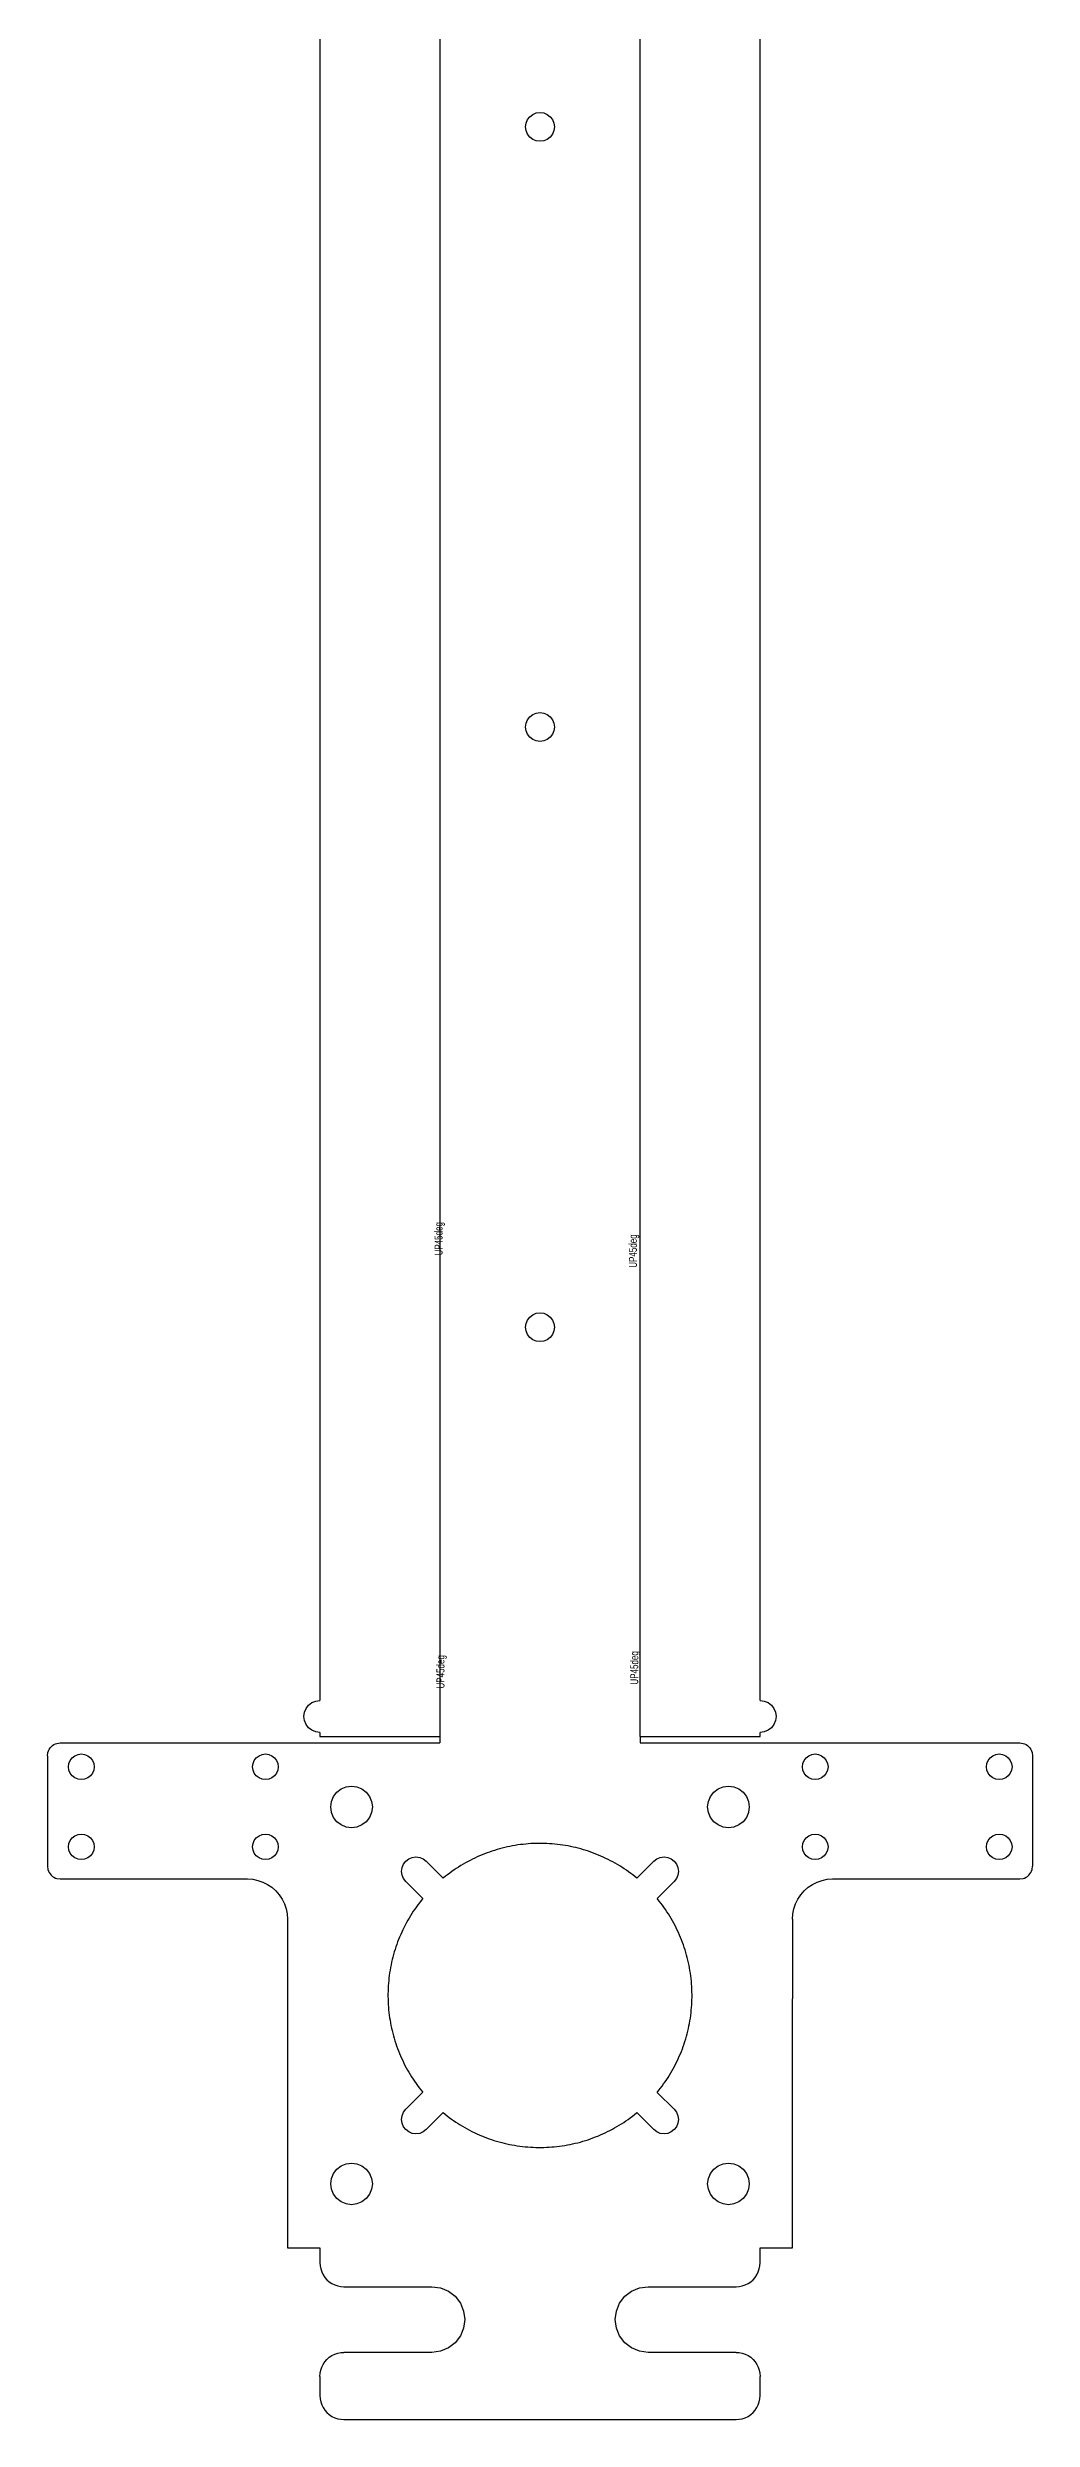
# Model space of a CAD drawing. Header units: millimetres. Extents: x -25 to 175, y 11 to 1197.
# Drawn here: x -18.1 to 105, y 11 to 307.4 of the extents above; entities that cross this region are included whole.
import ezdxf

# ---------------------------------------------------------------- set-up
doc = ezdxf.new("R2010")
doc.units = ezdxf.units.MM
doc.layers.add('LinearY', color=7, linetype='ByLayer')
doc.styles.get("Standard").update_dxf_attribs({"font": 'txt', "width": 0.75})

msp = doc.modelspace()

# ---------------------------------------------------------------- linework, layer by layer
at = {"layer": 'LinearY', "color": 2}
for p, q in [((31, 1050), (31, 96.36)), ((56, 96.36), (56, 1050))]:
    msp.add_line(p, q, dxfattribs=at)
at = {"layer": 'LinearY'}
for p, q in [((71, 100.86), (71, 1029.65)), ((16, 1028.08), (16, 111.81)), ((41.7, 297.5), (41.76, 297.97)), ((41.76, 297.03), (41.7, 297.5)), ((41.76, 297.97), (41.94, 298.4)), ((41.94, 296.6), (41.76, 297.03)), ((41.94, 298.4), (42.23, 298.77)), ((42.23, 296.23), (41.94, 296.6)), ((42.23, 298.77), (42.6, 299.06)), ((42.6, 299.06), (43.03, 299.24)), ((43.03, 299.24), (43.5, 299.3)), ((43.5, 299.3), (43.97, 299.24)), ((43.97, 299.24), (44.4, 299.06)), ((44.4, 299.06), (44.77, 298.77)), ((44.77, 298.77), (45.06, 298.4)), ((45.06, 296.6), (44.77, 296.23)), ((45.06, 298.4), (45.24, 297.97)), ((45.24, 297.03), (45.06, 296.6)), ((45.24, 297.97), (45.3, 297.5)), ((45.3, 297.5), (45.24, 297.03)), ((42.6, 295.94), (42.23, 296.23)), ((43.03, 295.76), (42.6, 295.94)), ((43.5, 295.7), (43.03, 295.76)), ((43.97, 295.76), (43.5, 295.7)), ((44.4, 295.94), (43.97, 295.76)), ((44.77, 296.23), (44.4, 295.94)), ((41.7, 222.5), (41.76, 222.97)), ((41.76, 222.03), (41.7, 222.5)), ((41.76, 222.97), (41.94, 223.4)), ((41.94, 223.4), (42.23, 223.77)), ((42.23, 223.77), (42.6, 224.06)), ((42.6, 224.06), (43.03, 224.24)), ((43.03, 224.24), (43.5, 224.3)), ((43.5, 224.3), (43.97, 224.24)), ((43.97, 224.24), (44.4, 224.06)), ((44.4, 224.06), (44.77, 223.77)), ((44.77, 223.77), (45.06, 223.4)), ((45.06, 223.4), (45.24, 222.97)), ((45.24, 222.97), (45.3, 222.5)), ((45.3, 222.5), (45.24, 222.03)), ((41.94, 221.6), (41.76, 222.03)), ((42.23, 221.23), (41.94, 221.6)), ((42.6, 220.94), (42.23, 221.23)), ((43.03, 220.76), (42.6, 220.94)), ((43.5, 220.7), (43.03, 220.76)), ((43.97, 220.76), (43.5, 220.7)), ((44.4, 220.94), (43.97, 220.76)), ((44.77, 221.23), (44.4, 220.94)), ((45.06, 221.6), (44.77, 221.23)), ((45.24, 222.03), (45.06, 221.6)), ((41.76, 147.97), (41.94, 148.4)), ((41.94, 148.4), (42.23, 148.77)), ((42.23, 148.77), (42.6, 149.06)), ((42.6, 149.06), (43.03, 149.24)), ((43.03, 149.24), (43.5, 149.3)), ((43.5, 149.3), (43.97, 149.24)), ((43.97, 149.24), (44.4, 149.06)), ((44.4, 149.06), (44.77, 148.77)), ((44.77, 148.77), (45.06, 148.4)), ((45.06, 148.4), (45.24, 147.97)), ((41.7, 147.5), (41.76, 147.97)), ((41.76, 147.03), (41.7, 147.5)), ((41.94, 146.6), (41.76, 147.03)), ((42.23, 146.23), (41.94, 146.6)), ((42.6, 145.94), (42.23, 146.23)), ((43.03, 145.76), (42.6, 145.94)), ((43.5, 145.7), (43.03, 145.76)), ((43.97, 145.76), (43.5, 145.7)), ((44.4, 145.94), (43.97, 145.76)), ((44.77, 146.23), (44.4, 145.94)), ((45.06, 146.6), (44.77, 146.23)), ((45.24, 147.03), (45.06, 146.6)), ((45.24, 147.97), (45.3, 147.5)), ((45.3, 147.5), (45.24, 147.03)), ((16, 111.81), (16, 100.86)), ((15, 100.59), (15.48, 100.79)), ((15.48, 100.79), (16, 100.86)), ((71, 100.86), (71.52, 100.79)), ((71.52, 100.79), (72, 100.59)), ((14, 98.86), (14.07, 99.38)), ((14.07, 98.34), (14, 98.86)), ((14.07, 99.38), (14.27, 99.86)), ((14.27, 97.86), (14.07, 98.34)), ((14.27, 99.86), (14.59, 100.28)), ((14.59, 97.45), (14.27, 97.86)), ((14.59, 100.28), (15, 100.59)), ((72, 100.59), (72.41, 100.28)), ((72.41, 100.28), (72.73, 99.86)), ((72.73, 97.86), (72.41, 97.45)), ((72.73, 99.86), (72.93, 99.38)), ((72.93, 98.34), (72.73, 97.86)), ((72.93, 99.38), (73, 98.86)), ((73, 98.86), (72.93, 98.34)), ((-17.84, 94.75), (-17.72, 94.92)), ((-17.72, 94.92), (-17.58, 95.08)), ((-17.58, 95.08), (-17.42, 95.22)), ((-17.42, 95.22), (-17.25, 95.34)), ((-17.25, 95.34), (-17.06, 95.43)), ((-17.06, 95.43), (-16.86, 95.5)), ((-16.86, 95.5), (-16.45, 95.55)), ((-16.45, 95.55), (31, 95.55)), ((15, 97.13), (14.59, 97.45)), ((15.48, 96.93), (15, 97.13)), ((16, 96.86), (15.48, 96.93)), ((16, 96.86), (16, 96.36)), ((16, 96.36), (31, 96.36)), ((31, 96.36), (31, 95.55)), ((56, 96.36), (71, 96.36)), ((56, 96.36), (56, 95.55)), ((56, 95.55), (103.45, 95.55)), ((71.52, 96.93), (71, 96.86)), ((71, 96.36), (71, 96.86)), ((72, 97.13), (71.52, 96.93)), ((72.41, 97.45), (72, 97.13)), ((103.45, 95.55), (103.86, 95.5)), ((103.86, 95.5), (104.06, 95.43)), ((104.06, 95.43), (104.25, 95.34)), ((104.25, 95.34), (104.42, 95.22)), ((104.42, 95.22), (104.58, 95.08)), ((104.58, 95.08), (104.72, 94.92)), ((104.72, 94.92), (104.84, 94.75)), ((-18.05, 93.95), (-18, 94.36)), ((-18.05, 93.95), (-18.05, 80.15)), ((-18, 94.36), (-17.93, 94.56)), ((-17.93, 94.56), (-17.84, 94.75)), ((-15.41, 92.57), (-15.36, 92.99)), ((-15.36, 92.16), (-15.41, 92.57)), ((-15.36, 92.99), (-15.2, 93.37)), ((-15.2, 91.77), (-15.36, 92.16)), ((-15.2, 93.37), (-14.95, 93.7)), ((-14.95, 93.7), (-14.61, 93.96)), ((-14.61, 93.96), (-14.23, 94.12)), ((-14.23, 94.12), (-13.81, 94.17)), ((-13.81, 94.17), (-13.4, 94.12)), ((-13.4, 94.12), (-13.01, 93.96)), ((-13.01, 93.96), (-12.68, 93.7)), ((-12.68, 93.7), (-12.43, 93.37)), ((-12.43, 93.37), (-12.27, 92.99)), ((-12.27, 92.16), (-12.43, 91.77)), ((-12.27, 92.99), (-12.21, 92.57)), ((-12.21, 92.57), (-12.27, 92.16)), ((7.59, 92.57), (7.64, 92.99)), ((7.64, 92.16), (7.59, 92.57)), ((7.64, 92.99), (7.8, 93.37)), ((7.8, 91.77), (7.64, 92.16)), ((7.8, 93.37), (8.05, 93.7)), ((8.05, 93.7), (8.39, 93.96)), ((8.39, 93.96), (8.77, 94.12)), ((8.77, 94.12), (9.19, 94.17)), ((9.19, 94.17), (9.6, 94.12)), ((9.6, 94.12), (9.99, 93.96)), ((9.99, 93.96), (10.32, 93.7)), ((10.32, 93.7), (10.57, 93.37)), ((10.57, 93.37), (10.73, 92.99)), ((10.73, 92.16), (10.57, 91.77)), ((10.73, 92.99), (10.79, 92.57)), ((10.79, 92.57), (10.73, 92.16)), ((76.29, 92.57), (76.34, 92.99)), ((76.34, 92.16), (76.29, 92.57)), ((76.34, 92.99), (76.5, 93.37)), ((76.5, 91.77), (76.34, 92.16)), ((76.5, 93.37), (76.75, 93.7)), ((76.75, 93.7), (77.09, 93.96)), ((77.09, 93.96), (77.47, 94.12)), ((77.47, 94.12), (77.89, 94.17)), ((77.89, 94.17), (78.3, 94.12)), ((78.3, 94.12), (78.69, 93.96)), ((78.69, 93.96), (79.02, 93.7)), ((79.02, 93.7), (79.27, 93.37)), ((79.27, 93.37), (79.43, 92.99)), ((79.43, 92.16), (79.27, 91.77)), ((79.43, 92.99), (79.49, 92.57)), ((79.49, 92.57), (79.43, 92.16)), ((99.29, 92.57), (99.34, 92.99)), ((99.34, 92.16), (99.29, 92.57)), ((99.34, 92.99), (99.5, 93.37)), ((99.5, 91.77), (99.34, 92.16)), ((99.5, 93.37), (99.75, 93.7)), ((99.75, 93.7), (100.09, 93.96)), ((100.09, 93.96), (100.47, 94.12)), ((100.47, 94.12), (100.89, 94.17)), ((100.89, 94.17), (101.3, 94.12)), ((101.3, 94.12), (101.69, 93.96)), ((101.69, 93.96), (102.02, 93.7)), ((102.02, 93.7), (102.27, 93.37)), ((102.27, 93.37), (102.43, 92.99)), ((102.43, 92.16), (102.27, 91.77)), ((102.43, 92.99), (102.49, 92.57)), ((102.49, 92.57), (102.43, 92.16)), ((104.84, 94.75), (104.93, 94.56)), ((104.93, 94.56), (105, 94.36)), ((105, 94.36), (105.05, 93.95)), ((105.05, 93.95), (105.05, 80.15)), ((-14.95, 91.44), (-15.2, 91.77)), ((-14.61, 91.19), (-14.95, 91.44)), ((-14.23, 91.03), (-14.61, 91.19)), ((-13.81, 90.97), (-14.23, 91.03)), ((-13.4, 91.03), (-13.81, 90.97)), ((-13.01, 91.19), (-13.4, 91.03)), ((-12.68, 91.44), (-13.01, 91.19)), ((-12.43, 91.77), (-12.68, 91.44)), ((8.05, 91.44), (7.8, 91.77)), ((8.39, 91.19), (8.05, 91.44)), ((8.77, 91.03), (8.39, 91.19)), ((9.19, 90.97), (8.77, 91.03)), ((9.6, 91.03), (9.19, 90.97)), ((9.99, 91.19), (9.6, 91.03)), ((10.32, 91.44), (9.99, 91.19)), ((10.57, 91.77), (10.32, 91.44)), ((17.7, 88.85), (18.11, 89.39)), ((18.11, 89.39), (18.65, 89.8)), ((18.65, 89.8), (19.28, 90.06)), ((19.28, 90.06), (19.95, 90.15)), ((19.95, 90.15), (20.62, 90.06)), ((20.62, 90.06), (21.25, 89.8)), ((21.25, 89.8), (21.79, 89.39)), ((21.79, 89.39), (22.2, 88.85)), ((64.8, 88.85), (65.21, 89.39)), ((65.21, 89.39), (65.75, 89.8)), ((65.75, 89.8), (66.38, 90.06)), ((66.38, 90.06), (67.05, 90.15)), ((67.05, 90.15), (67.72, 90.06)), ((67.72, 90.06), (68.35, 89.8)), ((68.35, 89.8), (68.89, 89.39)), ((68.89, 89.39), (69.3, 88.85)), ((76.75, 91.44), (76.5, 91.77)), ((77.09, 91.19), (76.75, 91.44)), ((77.47, 91.03), (77.09, 91.19)), ((77.89, 90.97), (77.47, 91.03)), ((78.3, 91.03), (77.89, 90.97)), ((78.69, 91.19), (78.3, 91.03)), ((79.02, 91.44), (78.69, 91.19)), ((79.27, 91.77), (79.02, 91.44)), ((99.75, 91.44), (99.5, 91.77)), ((100.09, 91.19), (99.75, 91.44)), ((100.47, 91.03), (100.09, 91.19)), ((100.89, 90.97), (100.47, 91.03)), ((101.3, 91.03), (100.89, 90.97)), ((101.69, 91.19), (101.3, 91.03)), ((102.02, 91.44), (101.69, 91.19)), ((102.27, 91.77), (102.02, 91.44)), ((17.35, 87.55), (17.44, 88.22)), ((17.44, 86.88), (17.35, 87.55)), ((17.44, 88.22), (17.7, 88.85)), ((17.7, 86.25), (17.44, 86.88)), ((18.11, 85.71), (17.7, 86.25)), ((22.2, 86.25), (21.79, 85.71)), ((22.2, 88.85), (22.46, 88.22)), ((22.46, 86.88), (22.2, 86.25)), ((22.46, 88.22), (22.55, 87.55)), ((22.55, 87.55), (22.46, 86.88)), ((64.45, 87.55), (64.54, 88.22)), ((64.54, 86.88), (64.45, 87.55)), ((64.54, 88.22), (64.8, 88.85)), ((64.8, 86.25), (64.54, 86.88)), ((65.21, 85.71), (64.8, 86.25)), ((69.3, 86.25), (68.89, 85.71)), ((69.3, 88.85), (69.56, 88.22)), ((69.56, 86.88), (69.3, 86.25)), ((69.56, 88.22), (69.65, 87.55)), ((69.65, 87.55), (69.56, 86.88)), ((-15.36, 82.99), (-15.2, 83.37)), ((-15.2, 83.37), (-14.95, 83.7)), ((-14.95, 83.7), (-14.61, 83.96)), ((-14.61, 83.96), (-14.23, 84.12)), ((-14.23, 84.12), (-13.81, 84.17)), ((-13.81, 84.17), (-13.4, 84.12)), ((-13.4, 84.12), (-13.01, 83.96)), ((-13.01, 83.96), (-12.68, 83.7)), ((-12.68, 83.7), (-12.43, 83.37)), ((-12.43, 83.37), (-12.27, 82.99)), ((7.64, 82.99), (7.8, 83.37)), ((7.8, 83.37), (8.05, 83.7)), ((8.05, 83.7), (8.39, 83.96)), ((8.39, 83.96), (8.77, 84.12)), ((8.77, 84.12), (9.19, 84.17)), ((9.19, 84.17), (9.6, 84.12)), ((9.6, 84.12), (9.99, 83.96)), ((9.99, 83.96), (10.32, 83.7)), ((10.32, 83.7), (10.57, 83.37)), ((10.57, 83.37), (10.73, 82.99)), ((18.65, 85.3), (18.11, 85.71)), ((19.28, 85.04), (18.65, 85.3)), ((19.95, 84.95), (19.28, 85.04)), ((20.62, 85.04), (19.95, 84.95)), ((21.25, 85.3), (20.62, 85.04)), ((21.79, 85.71), (21.25, 85.3)), ((43.37, 83), (43.04, 82.99)), ((43.7, 83), (43.37, 83)), ((65.75, 85.3), (65.21, 85.71)), ((66.38, 85.04), (65.75, 85.3)), ((67.05, 84.95), (66.38, 85.04)), ((67.72, 85.04), (67.05, 84.95)), ((68.35, 85.3), (67.72, 85.04)), ((68.89, 85.71), (68.35, 85.3)), ((76.34, 82.99), (76.5, 83.37)), ((76.5, 83.37), (76.75, 83.7)), ((76.75, 83.7), (77.09, 83.96)), ((77.09, 83.96), (77.47, 84.12)), ((77.47, 84.12), (77.89, 84.17)), ((77.89, 84.17), (78.3, 84.12)), ((78.3, 84.12), (78.69, 83.96)), ((78.69, 83.96), (79.02, 83.7)), ((79.02, 83.7), (79.27, 83.37)), ((79.27, 83.37), (79.43, 82.99)), ((99.34, 82.99), (99.5, 83.37)), ((99.5, 83.37), (99.75, 83.7)), ((99.75, 83.7), (100.09, 83.96)), ((100.09, 83.96), (100.47, 84.12)), ((100.47, 84.12), (100.89, 84.17)), ((100.89, 84.17), (101.3, 84.12)), ((101.3, 84.12), (101.69, 83.96)), ((101.69, 83.96), (102.02, 83.7)), ((102.02, 83.7), (102.27, 83.37)), ((102.27, 83.37), (102.43, 82.99)), ((-18.05, 80.15), (-18, 79.74)), ((-15.41, 82.57), (-15.36, 82.99)), ((-15.36, 82.16), (-15.41, 82.57)), ((-15.2, 81.77), (-15.36, 82.16)), ((-14.95, 81.44), (-15.2, 81.77)), ((-14.61, 81.19), (-14.95, 81.44)), ((-14.23, 81.03), (-14.61, 81.19)), ((-13.81, 80.97), (-14.23, 81.03)), ((-13.4, 81.03), (-13.81, 80.97)), ((-13.01, 81.19), (-13.4, 81.03)), ((-12.68, 81.44), (-13.01, 81.19)), ((-12.43, 81.77), (-12.68, 81.44)), ((-12.27, 82.16), (-12.43, 81.77)), ((-12.27, 82.99), (-12.21, 82.57)), ((-12.21, 82.57), (-12.27, 82.16)), ((7.59, 82.57), (7.64, 82.99)), ((7.64, 82.16), (7.59, 82.57)), ((7.8, 81.77), (7.64, 82.16)), ((8.05, 81.44), (7.8, 81.77)), ((8.39, 81.19), (8.05, 81.44)), ((8.77, 81.03), (8.39, 81.19)), ((9.19, 80.97), (8.77, 81.03)), ((9.6, 81.03), (9.19, 80.97)), ((9.99, 81.19), (9.6, 81.03)), ((10.32, 81.44), (9.99, 81.19)), ((10.57, 81.77), (10.32, 81.44)), ((10.73, 82.16), (10.57, 81.77)), ((10.73, 82.99), (10.79, 82.57)), ((10.79, 82.57), (10.73, 82.16)), ((26.26, 79.97), (26.44, 80.4)), ((26.44, 80.4), (26.73, 80.77)), ((26.73, 80.77), (27.1, 81.06)), ((27.1, 81.06), (27.53, 81.24)), ((27.53, 81.24), (28, 81.3)), ((28, 81.3), (28.47, 81.24)), ((28.47, 81.24), (28.9, 81.06)), ((28.9, 81.06), (29.27, 80.77)), ((29.27, 80.77), (31.4, 78.65)), ((33.32, 80.04), (33.04, 79.86)), ((33.6, 80.22), (33.32, 80.04)), ((33.89, 80.39), (33.6, 80.22)), ((34.17, 80.55), (33.89, 80.39)), ((34.46, 80.71), (34.17, 80.55)), ((34.76, 80.87), (34.46, 80.71)), ((35.05, 81.02), (34.76, 80.87)), ((35.35, 81.16), (35.05, 81.02)), ((35.65, 81.3), (35.35, 81.16)), ((35.95, 81.44), (35.65, 81.3)), ((36.26, 81.57), (35.95, 81.44)), ((36.57, 81.69), (36.26, 81.57)), ((36.88, 81.81), (36.57, 81.69)), ((37.19, 81.92), (36.88, 81.81)), ((37.5, 82.03), (37.19, 81.92)), ((37.82, 82.13), (37.5, 82.03)), ((38.14, 82.23), (37.82, 82.13)), ((38.45, 82.32), (38.14, 82.23)), ((38.78, 82.4), (38.45, 82.32)), ((39.1, 82.48), (38.78, 82.4)), ((39.42, 82.56), (39.1, 82.48)), ((39.74, 82.63), (39.42, 82.56)), ((40.07, 82.69), (39.74, 82.63)), ((40.4, 82.74), (40.07, 82.69)), ((40.72, 82.8), (40.4, 82.74)), ((41.05, 82.84), (40.72, 82.8)), ((41.38, 82.88), (41.05, 82.84)), ((41.71, 82.92), (41.38, 82.88)), ((42.04, 82.94), (41.71, 82.92)), ((42.37, 82.97), (42.04, 82.94)), ((42.7, 82.98), (42.37, 82.97)), ((43.04, 82.99), (42.7, 82.98)), ((44.03, 82.99), (43.7, 83)), ((44.36, 82.98), (44.03, 82.99)), ((44.69, 82.96), (44.36, 82.98)), ((45.02, 82.94), (44.69, 82.96)), ((45.35, 82.91), (45.02, 82.94)), ((45.68, 82.87), (45.35, 82.91)), ((46.01, 82.83), (45.68, 82.87)), ((46.34, 82.79), (46.01, 82.83)), ((46.67, 82.73), (46.34, 82.79)), ((47, 82.68), (46.67, 82.73)), ((47.32, 82.61), (47, 82.68)), ((47.65, 82.54), (47.32, 82.61)), ((47.97, 82.47), (47.65, 82.54)), ((48.29, 82.39), (47.97, 82.47)), ((48.61, 82.3), (48.29, 82.39)), ((48.93, 82.21), (48.61, 82.3)), ((49.25, 82.11), (48.93, 82.21)), ((49.56, 82.01), (49.25, 82.11)), ((49.87, 81.9), (49.56, 82.01)), ((50.19, 81.79), (49.87, 81.9)), ((50.49, 81.67), (50.19, 81.79)), ((50.8, 81.54), (50.49, 81.67)), ((51.11, 81.41), (50.8, 81.54)), ((51.41, 81.28), (51.11, 81.41)), ((51.71, 81.13), (51.41, 81.28)), ((52.01, 80.99), (51.71, 81.13)), ((52.3, 80.84), (52.01, 80.99)), ((52.6, 80.68), (52.3, 80.84)), ((52.89, 80.52), (52.6, 80.68)), ((53.17, 80.35), (52.89, 80.52)), ((53.46, 80.18), (53.17, 80.35)), ((53.74, 80.01), (53.46, 80.18)), ((57.73, 80.77), (55.61, 78.64)), ((57.73, 80.77), (58.1, 81.06)), ((58.1, 81.06), (58.53, 81.24)), ((58.53, 81.24), (59, 81.3)), ((59, 81.3), (59.47, 81.24)), ((59.47, 81.24), (59.9, 81.06)), ((59.9, 81.06), (60.27, 80.77)), ((60.27, 80.77), (60.56, 80.4)), ((60.56, 80.4), (60.74, 79.97)), ((76.29, 82.57), (76.34, 82.99)), ((76.34, 82.16), (76.29, 82.57)), ((76.5, 81.77), (76.34, 82.16)), ((76.75, 81.44), (76.5, 81.77)), ((77.09, 81.19), (76.75, 81.44)), ((77.47, 81.03), (77.09, 81.19)), ((77.89, 80.97), (77.47, 81.03)), ((78.3, 81.03), (77.89, 80.97)), ((78.69, 81.19), (78.3, 81.03)), ((79.02, 81.44), (78.69, 81.19)), ((79.27, 81.77), (79.02, 81.44)), ((79.43, 82.16), (79.27, 81.77)), ((79.43, 82.99), (79.49, 82.57)), ((79.49, 82.57), (79.43, 82.16)), ((99.29, 82.57), (99.34, 82.99)), ((99.34, 82.16), (99.29, 82.57)), ((99.5, 81.77), (99.34, 82.16)), ((99.75, 81.44), (99.5, 81.77)), ((100.09, 81.19), (99.75, 81.44)), ((100.47, 81.03), (100.09, 81.19)), ((100.89, 80.97), (100.47, 81.03)), ((101.3, 81.03), (100.89, 80.97)), ((101.69, 81.19), (101.3, 81.03)), ((102.02, 81.44), (101.69, 81.19)), ((102.27, 81.77), (102.02, 81.44)), ((102.43, 82.16), (102.27, 81.77)), ((102.43, 82.99), (102.49, 82.57)), ((102.49, 82.57), (102.43, 82.16)), ((105, 79.74), (105.05, 80.15)), ((-18, 79.74), (-17.93, 79.54)), ((-17.93, 79.54), (-17.84, 79.35)), ((-17.84, 79.35), (-17.72, 79.18)), ((-17.72, 79.18), (-17.58, 79.02)), ((-17.58, 79.02), (-17.42, 78.88)), ((-17.42, 78.88), (-17.25, 78.76)), ((-17.25, 78.76), (-17.06, 78.67)), ((-17.06, 78.67), (-16.86, 78.6)), ((-16.86, 78.6), (-16.45, 78.55)), ((-16.45, 78.55), (6.95, 78.55)), ((6.95, 78.55), (7.6, 78.51)), ((7.6, 78.51), (8.24, 78.38)), ((8.24, 78.38), (8.86, 78.17)), ((8.86, 78.17), (9.45, 77.88)), ((9.45, 77.88), (9.99, 77.52)), ((9.99, 77.52), (10.49, 77.09)), ((10.49, 77.09), (10.92, 76.59)), ((26.2, 79.5), (26.26, 79.97)), ((26.26, 79.03), (26.2, 79.5)), ((26.44, 78.6), (26.26, 79.03)), ((26.73, 78.23), (26.44, 78.6)), ((28.86, 76.11), (26.73, 78.23)), ((31.44, 78.68), (31.4, 78.65)), ((31.7, 78.89), (31.44, 78.68)), ((31.96, 79.09), (31.7, 78.89)), ((32.23, 79.29), (31.96, 79.09)), ((32.49, 79.49), (32.23, 79.29)), ((32.77, 79.68), (32.49, 79.49)), ((33.04, 79.86), (32.77, 79.68)), ((54.01, 79.83), (53.74, 80.01)), ((54.29, 79.64), (54.01, 79.83)), ((54.56, 79.45), (54.29, 79.64)), ((54.83, 79.25), (54.56, 79.45)), ((55.09, 79.05), (54.83, 79.25)), ((55.35, 78.85), (55.09, 79.05)), ((55.61, 78.64), (55.35, 78.85)), ((58.15, 76.1), (60.27, 78.23)), ((60.56, 78.6), (60.27, 78.23)), ((60.74, 79.03), (60.56, 78.6)), ((60.74, 79.97), (60.8, 79.5)), ((60.8, 79.5), (60.74, 79.03)), ((76.08, 76.59), (76.51, 77.09)), ((76.51, 77.09), (77.01, 77.52)), ((77.01, 77.52), (77.55, 77.88)), ((77.55, 77.88), (78.14, 78.17)), ((78.14, 78.17), (78.76, 78.38)), ((78.76, 78.38), (79.4, 78.51)), ((79.4, 78.51), (80.05, 78.55)), ((80.05, 78.55), (103.45, 78.55)), ((103.45, 78.55), (103.86, 78.6)), ((103.86, 78.6), (104.06, 78.67)), ((104.06, 78.67), (104.25, 78.76)), ((104.25, 78.76), (104.42, 78.88)), ((104.42, 78.88), (104.58, 79.02)), ((104.58, 79.02), (104.72, 79.18)), ((104.72, 79.18), (104.84, 79.35)), ((104.84, 79.35), (104.93, 79.54)), ((104.93, 79.54), (105, 79.74)), ((10.92, 76.59), (11.28, 76.05)), ((11.28, 76.05), (11.57, 75.46)), ((11.57, 75.46), (11.78, 74.84)), ((11.78, 74.84), (11.91, 74.2)), ((11.91, 74.2), (11.95, 73.55)), ((27.49, 74.24), (27.32, 73.96)), ((27.67, 74.51), (27.49, 74.24)), ((27.86, 74.79), (27.67, 74.51)), ((28.05, 75.06), (27.86, 74.79)), ((28.25, 75.33), (28.05, 75.06)), ((28.45, 75.59), (28.25, 75.33)), ((28.65, 75.85), (28.45, 75.59)), ((28.86, 76.11), (28.65, 75.85)), ((58.18, 76.06), (58.15, 76.1)), ((58.39, 75.8), (58.18, 76.06)), ((58.59, 75.54), (58.39, 75.8)), ((58.79, 75.27), (58.59, 75.54)), ((58.99, 75.01), (58.79, 75.27)), ((59.18, 74.73), (58.99, 75.01)), ((59.36, 74.46), (59.18, 74.73)), ((59.54, 74.18), (59.36, 74.46)), ((59.72, 73.9), (59.54, 74.18)), ((75.05, 73.55), (75.09, 74.2)), ((75.09, 74.2), (75.22, 74.84)), ((75.22, 74.84), (75.43, 75.46)), ((75.43, 75.46), (75.72, 76.05)), ((75.72, 76.05), (76.08, 76.59)), ((11.95, 73.55), (11.95, 32.45)), ((25.96, 71.3), (25.83, 70.99)), ((26.09, 71.61), (25.96, 71.3)), ((26.22, 71.91), (26.09, 71.61)), ((26.37, 72.21), (26.22, 71.91)), ((26.51, 72.51), (26.37, 72.21)), ((26.66, 72.8), (26.51, 72.51)), ((26.82, 73.1), (26.66, 72.8)), ((26.98, 73.39), (26.82, 73.1)), ((27.15, 73.67), (26.98, 73.39)), ((27.32, 73.96), (27.15, 73.67)), ((59.89, 73.61), (59.72, 73.9)), ((60.05, 73.33), (59.89, 73.61)), ((60.21, 73.04), (60.05, 73.33)), ((60.37, 72.74), (60.21, 73.04)), ((60.52, 72.45), (60.37, 72.74)), ((60.66, 72.15), (60.52, 72.45)), ((60.8, 71.85), (60.66, 72.15)), ((60.94, 71.55), (60.8, 71.85)), ((61.07, 71.24), (60.94, 71.55)), ((61.19, 70.93), (61.07, 71.24)), ((75.05, 73.55), (75.05, 63.56)), ((25.03, 68.47), (24.96, 68.15)), ((25.11, 68.79), (25.03, 68.47)), ((25.2, 69.11), (25.11, 68.79)), ((25.29, 69.43), (25.2, 69.11)), ((25.39, 69.75), (25.29, 69.43)), ((25.49, 70.06), (25.39, 69.75)), ((25.6, 70.37), (25.49, 70.06)), ((25.71, 70.69), (25.6, 70.37)), ((25.83, 70.99), (25.71, 70.69)), ((61.31, 70.62), (61.19, 70.93)), ((61.42, 70.31), (61.31, 70.62)), ((61.53, 70), (61.42, 70.31)), ((61.63, 69.68), (61.53, 70)), ((61.73, 69.36), (61.63, 69.68)), ((61.82, 69.05), (61.73, 69.36)), ((61.9, 68.72), (61.82, 69.05)), ((61.98, 68.4), (61.9, 68.72)), ((62.06, 68.08), (61.98, 68.4)), ((24.56, 65.52), (24.54, 65.19)), ((24.59, 65.85), (24.56, 65.52)), ((24.63, 66.18), (24.59, 65.85)), ((24.67, 66.51), (24.63, 66.18)), ((24.71, 66.84), (24.67, 66.51)), ((24.77, 67.17), (24.71, 66.84)), ((24.82, 67.5), (24.77, 67.17)), ((24.89, 67.82), (24.82, 67.5)), ((24.96, 68.15), (24.89, 67.82)), ((62.13, 67.76), (62.06, 68.08)), ((62.19, 67.43), (62.13, 67.76)), ((62.24, 67.1), (62.19, 67.43)), ((62.3, 66.78), (62.24, 67.1)), ((62.34, 66.45), (62.3, 66.78)), ((62.38, 66.12), (62.34, 66.45)), ((62.42, 65.79), (62.38, 66.12)), ((62.44, 65.46), (62.42, 65.79)), ((62.47, 65.13), (62.44, 65.46)), ((24.51, 64.53), (24.5, 64.2)), ((24.5, 64.2), (24.5, 63.87)), ((24.5, 63.87), (24.51, 63.54)), ((24.52, 64.86), (24.51, 64.53)), ((24.51, 63.54), (24.52, 63.2)), ((24.54, 65.19), (24.52, 64.86)), ((24.52, 63.2), (24.53, 62.87)), ((24.53, 62.87), (24.56, 62.54)), ((24.56, 62.54), (24.58, 62.21)), ((62.41, 62.15), (62.44, 62.48)), ((62.44, 62.48), (62.46, 62.81)), ((62.46, 62.81), (62.48, 63.14)), ((62.48, 64.8), (62.47, 65.13)), ((62.49, 64.46), (62.48, 64.8)), ((62.48, 63.14), (62.49, 63.47)), ((62.5, 64.13), (62.49, 64.46)), ((62.49, 63.47), (62.5, 63.8)), ((62.5, 63.8), (62.5, 64.13)), ((75.05, 32.45), (75.05, 63.56)), ((24.58, 62.21), (24.62, 61.88)), ((24.62, 61.88), (24.66, 61.55)), ((24.66, 61.55), (24.7, 61.22)), ((24.7, 61.22), (24.76, 60.9)), ((24.76, 60.9), (24.81, 60.57)), ((24.81, 60.57), (24.87, 60.24)), ((24.87, 60.24), (24.94, 59.92)), ((24.94, 59.92), (25.02, 59.6)), ((25.02, 59.6), (25.1, 59.28)), ((61.89, 59.21), (61.97, 59.53)), ((61.97, 59.53), (62.04, 59.85)), ((62.04, 59.85), (62.11, 60.18)), ((62.11, 60.18), (62.18, 60.5)), ((62.18, 60.5), (62.23, 60.83)), ((62.23, 60.83), (62.29, 61.16)), ((62.29, 61.16), (62.33, 61.49)), ((62.33, 61.49), (62.37, 61.82)), ((62.37, 61.82), (62.41, 62.15)), ((25.1, 59.28), (25.18, 58.95)), ((25.18, 58.95), (25.27, 58.64)), ((25.27, 58.64), (25.37, 58.32)), ((25.37, 58.32), (25.47, 58)), ((25.47, 58), (25.58, 57.69)), ((25.58, 57.69), (25.69, 57.38)), ((25.69, 57.38), (25.81, 57.07)), ((25.81, 57.07), (25.93, 56.76)), ((25.93, 56.76), (26.06, 56.45)), ((26.06, 56.45), (26.2, 56.15)), ((60.78, 56.09), (60.91, 56.39)), ((60.91, 56.39), (61.04, 56.7)), ((61.04, 56.7), (61.17, 57.01)), ((61.17, 57.01), (61.29, 57.31)), ((61.29, 57.31), (61.4, 57.63)), ((61.4, 57.63), (61.51, 57.94)), ((61.51, 57.94), (61.61, 58.25)), ((61.61, 58.25), (61.71, 58.57)), ((61.71, 58.57), (61.8, 58.89)), ((61.8, 58.89), (61.89, 59.21)), ((26.2, 56.15), (26.34, 55.85)), ((26.34, 55.85), (26.48, 55.55)), ((26.48, 55.55), (26.63, 55.26)), ((26.63, 55.26), (26.79, 54.96)), ((26.79, 54.96), (26.95, 54.67)), ((26.95, 54.67), (27.11, 54.39)), ((27.11, 54.39), (27.28, 54.1)), ((27.28, 54.1), (27.46, 53.82)), ((27.46, 53.82), (27.64, 53.54)), ((27.64, 53.54), (27.82, 53.27)), ((59.14, 53.21), (59.33, 53.49)), ((59.33, 53.49), (59.51, 53.76)), ((59.51, 53.76), (59.68, 54.04)), ((59.68, 54.04), (59.85, 54.33)), ((59.85, 54.33), (60.02, 54.61)), ((60.02, 54.61), (60.18, 54.9)), ((60.18, 54.9), (60.34, 55.2)), ((60.34, 55.2), (60.49, 55.49)), ((60.49, 55.49), (60.63, 55.79)), ((60.63, 55.79), (60.78, 56.09)), ((28.85, 51.9), (26.73, 49.77)), ((27.82, 53.27), (28.01, 52.99)), ((28.01, 52.99), (28.21, 52.73)), ((28.21, 52.73), (28.41, 52.46)), ((28.41, 52.46), (28.61, 52.2)), ((28.61, 52.2), (28.82, 51.94)), ((28.82, 51.94), (28.85, 51.9)), ((58.14, 51.89), (58.35, 52.15)), ((58.14, 51.89), (60.27, 49.77)), ((58.35, 52.15), (58.55, 52.41)), ((58.55, 52.41), (58.75, 52.67)), ((58.75, 52.67), (58.95, 52.94)), ((58.95, 52.94), (59.14, 53.21)), ((26.2, 48.5), (26.26, 48.97)), ((26.26, 48.03), (26.2, 48.5)), ((26.26, 48.97), (26.44, 49.4)), ((26.44, 47.6), (26.26, 48.03)), ((26.44, 49.4), (26.73, 49.77)), ((26.73, 47.23), (26.44, 47.6)), ((29.27, 47.23), (31.39, 49.36)), ((31.39, 49.36), (31.65, 49.15)), ((31.65, 49.15), (31.91, 48.95)), ((31.91, 48.95), (32.17, 48.75)), ((32.17, 48.75), (32.44, 48.55)), ((32.44, 48.55), (32.71, 48.36)), ((32.71, 48.36), (32.99, 48.17)), ((32.99, 48.17), (33.26, 47.99)), ((33.26, 47.99), (33.54, 47.82)), ((33.54, 47.82), (33.83, 47.65)), ((33.83, 47.65), (34.11, 47.48)), ((34.11, 47.48), (34.4, 47.32)), ((52.54, 47.29), (52.83, 47.45)), ((52.83, 47.45), (53.11, 47.61)), ((53.11, 47.61), (53.4, 47.78)), ((53.4, 47.78), (53.68, 47.96)), ((53.68, 47.96), (53.96, 48.14)), ((53.96, 48.14), (54.23, 48.32)), ((54.23, 48.32), (54.51, 48.51)), ((54.51, 48.51), (54.77, 48.71)), ((54.77, 48.71), (55.04, 48.91)), ((55.04, 48.91), (55.3, 49.11)), ((55.3, 49.11), (55.56, 49.32)), ((55.56, 49.32), (55.6, 49.35)), ((57.73, 47.23), (55.6, 49.35)), ((60.27, 49.77), (60.56, 49.4)), ((60.56, 47.6), (60.27, 47.23)), ((60.56, 49.4), (60.74, 48.97)), ((60.74, 48.03), (60.56, 47.6)), ((60.74, 48.97), (60.8, 48.5)), ((60.8, 48.5), (60.74, 48.03)), ((27.1, 46.94), (26.73, 47.23)), ((27.53, 46.76), (27.1, 46.94)), ((28, 46.7), (27.53, 46.76)), ((28.47, 46.76), (28, 46.7)), ((28.9, 46.94), (28.47, 46.76)), ((29.27, 47.23), (28.9, 46.94)), ((34.4, 47.32), (34.7, 47.16)), ((34.7, 47.16), (34.99, 47.01)), ((34.99, 47.01), (35.29, 46.87)), ((35.29, 46.87), (35.59, 46.72)), ((35.59, 46.72), (35.89, 46.59)), ((35.89, 46.59), (36.2, 46.46)), ((36.2, 46.46), (36.51, 46.33)), ((36.51, 46.33), (36.81, 46.21)), ((36.81, 46.21), (37.13, 46.1)), ((37.13, 46.1), (37.44, 45.99)), ((37.44, 45.99), (37.75, 45.89)), ((37.75, 45.89), (38.07, 45.79)), ((38.07, 45.79), (38.39, 45.7)), ((38.39, 45.7), (38.71, 45.61)), ((38.71, 45.61), (39.03, 45.53)), ((39.03, 45.53), (39.35, 45.46)), ((39.35, 45.46), (39.68, 45.39)), ((39.68, 45.39), (40, 45.32)), ((40, 45.32), (40.33, 45.27)), ((40.33, 45.27), (40.66, 45.21)), ((40.66, 45.21), (40.99, 45.17)), ((40.99, 45.17), (41.32, 45.13)), ((41.32, 45.13), (41.65, 45.09)), ((41.65, 45.09), (41.98, 45.06)), ((41.98, 45.06), (42.31, 45.04)), ((42.31, 45.04), (42.64, 45.02)), ((42.64, 45.02), (42.97, 45.01)), ((42.97, 45.01), (43.3, 45)), ((43.3, 45), (43.63, 45)), ((43.63, 45), (43.96, 45.01)), ((43.96, 45.01), (44.3, 45.02)), ((44.3, 45.02), (44.63, 45.03)), ((44.63, 45.03), (44.96, 45.06)), ((44.96, 45.06), (45.29, 45.08)), ((45.29, 45.08), (45.62, 45.12)), ((45.62, 45.12), (45.95, 45.16)), ((45.95, 45.16), (46.28, 45.2)), ((46.28, 45.2), (46.6, 45.26)), ((46.6, 45.26), (46.93, 45.31)), ((46.93, 45.31), (47.26, 45.37)), ((47.26, 45.37), (47.58, 45.44)), ((47.58, 45.44), (47.9, 45.52)), ((47.9, 45.52), (48.22, 45.6)), ((48.22, 45.6), (48.55, 45.68)), ((48.55, 45.68), (48.86, 45.77)), ((48.86, 45.77), (49.18, 45.87)), ((49.18, 45.87), (49.5, 45.97)), ((49.5, 45.97), (49.81, 46.08)), ((49.81, 46.08), (50.12, 46.19)), ((50.12, 46.19), (50.43, 46.31)), ((50.43, 46.31), (50.74, 46.43)), ((50.74, 46.43), (51.05, 46.56)), ((51.05, 46.56), (51.35, 46.7)), ((51.35, 46.7), (51.65, 46.84)), ((51.65, 46.84), (51.95, 46.98)), ((51.95, 46.98), (52.24, 47.13)), ((52.24, 47.13), (52.54, 47.29)), ((58.1, 46.94), (57.73, 47.23)), ((58.53, 46.76), (58.1, 46.94)), ((59, 46.7), (58.53, 46.76)), ((59.47, 46.76), (59, 46.7)), ((59.9, 46.94), (59.47, 46.76)), ((60.27, 47.23), (59.9, 46.94)), ((17.44, 41.12), (17.7, 41.75)), ((17.7, 41.75), (18.11, 42.29)), ((18.11, 42.29), (18.65, 42.7)), ((18.65, 42.7), (19.28, 42.96)), ((19.28, 42.96), (19.95, 43.05)), ((19.95, 43.05), (20.62, 42.96)), ((20.62, 42.96), (21.25, 42.7)), ((21.25, 42.7), (21.79, 42.29)), ((21.79, 42.29), (22.2, 41.75)), ((22.2, 41.75), (22.46, 41.12)), ((64.54, 41.12), (64.8, 41.75)), ((64.8, 41.75), (65.21, 42.29)), ((65.21, 42.29), (65.75, 42.7)), ((65.75, 42.7), (66.38, 42.96)), ((66.38, 42.96), (67.05, 43.05)), ((67.05, 43.05), (67.72, 42.96)), ((67.72, 42.96), (68.35, 42.7)), ((68.35, 42.7), (68.89, 42.29)), ((68.89, 42.29), (69.3, 41.75)), ((69.3, 41.75), (69.56, 41.12)), ((17.35, 40.45), (17.44, 41.12)), ((17.44, 39.78), (17.35, 40.45)), ((17.7, 39.15), (17.44, 39.78)), ((18.11, 38.61), (17.7, 39.15)), ((18.65, 38.2), (18.11, 38.61)), ((21.79, 38.61), (21.25, 38.2)), ((22.2, 39.15), (21.79, 38.61)), ((22.46, 39.78), (22.2, 39.15)), ((22.46, 41.12), (22.55, 40.45)), ((22.55, 40.45), (22.46, 39.78)), ((64.45, 40.45), (64.54, 41.12)), ((64.54, 39.78), (64.45, 40.45)), ((64.8, 39.15), (64.54, 39.78)), ((65.21, 38.61), (64.8, 39.15)), ((65.75, 38.2), (65.21, 38.61)), ((68.89, 38.61), (68.35, 38.2)), ((69.3, 39.15), (68.89, 38.61)), ((69.56, 39.78), (69.3, 39.15)), ((69.56, 41.12), (69.65, 40.45)), ((69.65, 40.45), (69.56, 39.78)), ((19.28, 37.94), (18.65, 38.2)), ((19.95, 37.85), (19.28, 37.94)), ((20.62, 37.94), (19.95, 37.85)), ((21.25, 38.2), (20.62, 37.94)), ((66.38, 37.94), (65.75, 38.2)), ((67.05, 37.85), (66.38, 37.94)), ((67.72, 37.94), (67.05, 37.85)), ((68.35, 38.2), (67.72, 37.94)), ((11.95, 32.45), (16, 32.45)), ((16, 32.45), (16, 30.6)), ((16, 30.6), (16.03, 30.21)), ((16.03, 30.21), (16.1, 29.82)), ((16.1, 29.82), (16.23, 29.45)), ((70.77, 29.45), (70.9, 29.82)), ((70.9, 29.82), (70.97, 30.21)), ((70.97, 30.21), (71, 30.6)), ((71, 30.6), (71, 32.45)), ((71, 32.45), (75.05, 32.45)), ((16.23, 29.45), (16.4, 29.1)), ((16.4, 29.1), (16.62, 28.77)), ((16.62, 28.77), (16.88, 28.48)), ((16.88, 28.48), (17.17, 28.22)), ((17.17, 28.22), (17.5, 28)), ((17.5, 28), (17.85, 27.83)), ((17.85, 27.83), (18.22, 27.7)), ((18.22, 27.7), (18.61, 27.63)), ((18.61, 27.63), (19, 27.6)), ((19, 27.6), (30, 27.6)), ((30, 27.6), (31.06, 27.46)), ((31.06, 27.46), (32.05, 27.05)), ((32.05, 27.05), (32.9, 26.4)), ((54.1, 26.4), (54.95, 27.05)), ((54.95, 27.05), (55.94, 27.46)), ((55.94, 27.46), (57, 27.6)), ((57, 27.6), (68, 27.6)), ((68, 27.6), (68.39, 27.63)), ((68.39, 27.63), (68.78, 27.7)), ((68.78, 27.7), (69.15, 27.83)), ((69.15, 27.83), (69.5, 28)), ((69.5, 28), (69.83, 28.22)), ((69.83, 28.22), (70.12, 28.48)), ((70.12, 28.48), (70.38, 28.77)), ((70.38, 28.77), (70.6, 29.1)), ((70.6, 29.1), (70.77, 29.45)), ((32.9, 26.4), (33.55, 25.55)), ((33.55, 25.55), (33.96, 24.56)), ((33.96, 24.56), (34.1, 23.5)), ((52.9, 23.5), (53.04, 24.56)), ((53.04, 24.56), (53.45, 25.55)), ((53.45, 25.55), (54.1, 26.4)), ((33.55, 21.45), (32.9, 20.6)), ((33.96, 22.44), (33.55, 21.45)), ((34.1, 23.5), (33.96, 22.44)), ((53.04, 22.44), (52.9, 23.5)), ((53.45, 21.45), (53.04, 22.44)), ((54.1, 20.6), (53.45, 21.45)), ((16.23, 17.55), (16.4, 17.9)), ((16.4, 17.9), (16.62, 18.23)), ((16.62, 18.23), (16.88, 18.52)), ((16.88, 18.52), (17.17, 18.78)), ((17.17, 18.78), (17.5, 19)), ((17.5, 19), (17.85, 19.17)), ((17.85, 19.17), (18.22, 19.3)), ((18.22, 19.3), (18.61, 19.37)), ((18.61, 19.37), (19, 19.4)), ((30, 19.4), (19, 19.4)), ((31.06, 19.54), (30, 19.4)), ((32.05, 19.95), (31.06, 19.54)), ((32.9, 20.6), (32.05, 19.95)), ((54.95, 19.95), (54.1, 20.6)), ((55.94, 19.54), (54.95, 19.95)), ((57, 19.4), (55.94, 19.54)), ((68, 19.4), (57, 19.4)), ((68, 19.4), (68.39, 19.37)), ((68.39, 19.37), (68.78, 19.3)), ((68.78, 19.3), (69.15, 19.17)), ((69.15, 19.17), (69.5, 19)), ((69.5, 19), (69.83, 18.78)), ((69.83, 18.78), (70.12, 18.52)), ((70.12, 18.52), (70.38, 18.23)), ((70.38, 18.23), (70.6, 17.9)), ((70.6, 17.9), (70.77, 17.55)), ((16, 16.4), (16.03, 16.79)), ((16, 16.4), (16, 14)), ((16.03, 16.79), (16.1, 17.18)), ((16.1, 17.18), (16.23, 17.55)), ((70.77, 17.55), (70.9, 17.18)), ((70.9, 17.18), (70.97, 16.79)), ((70.97, 16.79), (71, 16.4)), ((71, 14), (71, 16.4)), ((16, 14), (16.03, 13.61)), ((16.03, 13.61), (16.1, 13.22)), ((16.1, 13.22), (16.23, 12.85)), ((16.23, 12.85), (16.4, 12.5)), ((16.4, 12.5), (16.62, 12.17)), ((16.62, 12.17), (16.88, 11.88)), ((16.88, 11.88), (17.17, 11.62)), ((69.83, 11.62), (70.12, 11.88)), ((70.12, 11.88), (70.38, 12.17)), ((70.38, 12.17), (70.6, 12.5)), ((70.6, 12.5), (70.77, 12.85)), ((70.77, 12.85), (70.9, 13.22)), ((70.9, 13.22), (70.97, 13.61)), ((70.97, 13.61), (71, 14)), ((17.17, 11.62), (17.5, 11.4)), ((17.5, 11.4), (17.85, 11.23)), ((17.85, 11.23), (18.22, 11.1)), ((18.22, 11.1), (18.61, 11.03)), ((18.61, 11.03), (19, 11)), ((19, 11), (68, 11)), ((68, 11), (68.39, 11.03)), ((68.39, 11.03), (68.78, 11.1)), ((68.78, 11.1), (69.15, 11.23)), ((69.15, 11.23), (69.5, 11.4)), ((69.5, 11.4), (69.83, 11.62))]:
    msp.add_line(p, q, dxfattribs=at)

# ---------------------------------------------------------------- texts
at = {"layer": 'LinearY', "char_height": 1, "width": 100, "attachment_point": 1, "rotation": 90}
for insert in [(30.32, 156.47), (54.61, 154.93), (54.78, 102.84), (30.56, 102.35)]:
    msp.add_mtext('UP45deg\\P', dxfattribs=dict(at, insert=insert))

doc.saveas('drawing.dxf')
